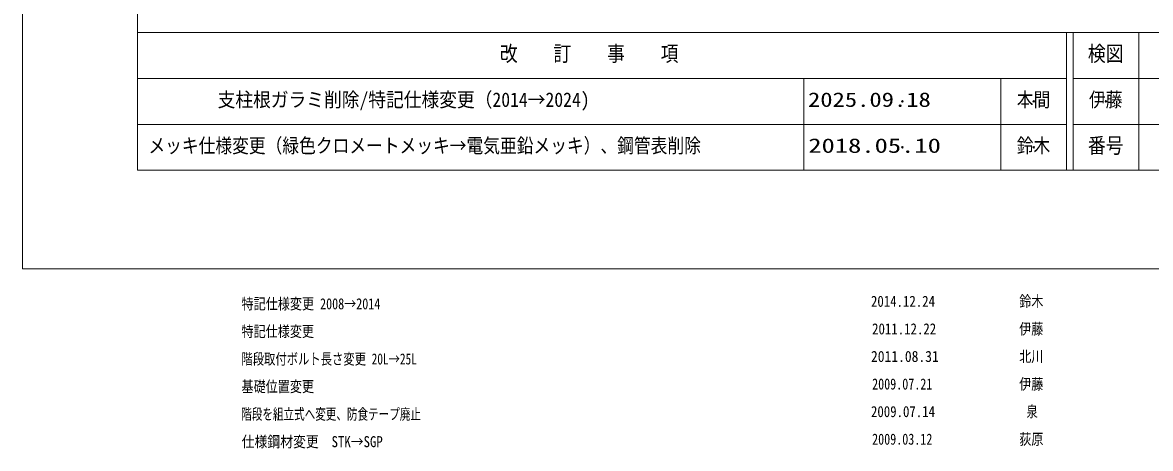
# Model space of a CAD drawing. Units: millimetres at full size, sheet at 1:20; details may follow other scales. Extents: x 10 to 16810, y -526 to 12449.
# Drawn here: x 10 to 6881, y -526 to 2069 of the extents above; entities that cross this region are included whole.
import ezdxf
from ezdxf.enums import TextEntityAlignment as Align

# ---------------------------------------------------------------- set-up
doc = ezdxf.new("R2010")
doc.units = ezdxf.units.MM
doc.header["$LTSCALE"] = 20
doc.header["$PDMODE"] = 32
doc.header["$PDSIZE"] = 10
for name, color, linetype, lineweight in [('DEFPOINTS_3', 7, 'Continuous', 0), ('LY_12', 7, 'Continuous', 18), ('LY_7', 7, 'Continuous', 0)]:
    doc.layers.add(name, color=color, linetype=linetype, lineweight=lineweight)
doc.layers.add('FMT-TXT', color=7, linetype='Continuous')
doc.styles.add('ＭＳ ゴシック', font='')
doc.styles.get('ＭＳ ゴシック').set_extended_font_data('MS Gothic')

msp = doc.modelspace()

# ---------------------------------------------------------------- linework, layer by layer
at = {"layer": 'DEFPOINTS_3'}
for p, q in [((10, 12448.98), (10, 568.98)), ((10, 568.98), (16810, 568.98))]:
    msp.add_line(p, q, dxfattribs=at)
at = {"layer": 'LY_12', "lineweight": 0}
for p, q in [((710, 11848.98), (710, 1168.98)), ((710, 2008.98), (16110, 2008.98)), ((6370, 2008.98), (6370, 1168.98)), ((6410, 2008.98), (6410, 1168.98)), ((6810, 2008.98), (6810, 1448.98)), ((6410, 1448.98), (16110, 1448.98)), ((710, 1168.98), (16110, 1168.98))]:
    msp.add_line(p, q, dxfattribs=at)
at = {"layer": 'LY_12'}
for p, q in [((710, 1728.98), (6370, 1728.98)), ((4770, 1728.98), (4770, 1168.98)), ((5970, 1728.98), (5970, 1168.98)), ((6410, 1728.98), (8610, 1728.98)), ((710, 1448.98), (6370, 1448.98)), ((6810, 1448.98), (6810, 1168.98))]:
    msp.add_line(p, q, dxfattribs=at)
for p in [(2740, 1588.98), (5370, 1588.98), (6170, 1588.98), (6610, 1588.98), (2740, 1308.98), (5370, 1308.98), (6170, 1308.98)]:
    msp.add_point(p, dxfattribs=at)

# ---------------------------------------------------------------- texts
at = {"layer": 'FMT-TXT', "style": 'ＭＳ ゴシック'}
for s, width, p in [('鈴木', 0.8, (6081.68, 317.02)), ('特記仕様変更 2008→2014', 0.8, (1344.2, 301.68)), ('2014.12.24', 0.85, (5178.59, 317.02)), ('特記仕様変更', 0.8, (1344, 133.68)), ('2011.12.22', 0.85, (5185.6, 149.02)), ('伊藤', 0.8, (6081.68, 149.02)), ('北川', 0.8, (6081.68, -18.98)), ('階段取付ボルト長さ変更 20L→25L', 0.75, (1343.22, -34.32)), ('2011.08.31', 0.9, (5178.59, -18.98)), ('基礎位置変更', 0.8, (1344, -202.32)), ('2009.07.21', 0.8, (5185.6, -186.98)), ('伊藤', 0.8, (6081.68, -186.98)), ('階段を組立式へ変更、防食テープ廃止', 0.7, (1342.23, -370.32)), ('2009.07.14', 0.85, (5178.59, -354.98)), ('泉', 0.75, (6125.84, -354.98)), ('仕様鋼材変更\u3000STK→SGP', 0.85, (1344.94, -538.32)), ('2009.03.12', 0.8, (5185.6, -522.98)), ('荻原', 0.8, (6081.68, -522.98))]:
    msp.add_text(s, height=67.45, dxfattribs=dict(at, width=width)).set_placement(p, align=Align.BOTTOM_LEFT)
at = {"layer": 'LY_12', "style": 'ＭＳ ゴシック', "width": 0.85}
for s, p in [('改\u3000\u3000訂\u3000\u3000事\u3000\u3000項', (2917.78, 1804.98)), ('検図', (6499.78, 1804.98)), ('番号', (6499.78, 1244.98))]:
    msp.add_text(s, height=93.84, dxfattribs=at).set_placement(p, align=Align.BOTTOM_LEFT)
at = {"layer": 'LY_7', "style": 'ＭＳ ゴシック'}
for s, width, p in [('支柱根ガラミ削除/特記仕様変更（2014→2024)', 0.9, (1198.44, 1528.98)), ('本間', 0.85, (6066.67, 1528.98)), ('伊藤', 0.85, (6506.67, 1528.98)), ('2025.09.18', 1.25, (4795, 1528.98)), ('メッキ仕様変更（緑色クロメートメッキ→電気亜鉛メッキ）、鋼管表削除', 0.85, (776.67, 1248.98)), ('鈴木', 0.85, (6066.67, 1248.98)), ('2018.05.10', 1.35, (4796.67, 1248.98))]:
    msp.add_text(s, height=87.98, dxfattribs=dict(at, width=width)).set_placement(p, align=Align.BOTTOM_LEFT)

doc.saveas('drawing.dxf')
